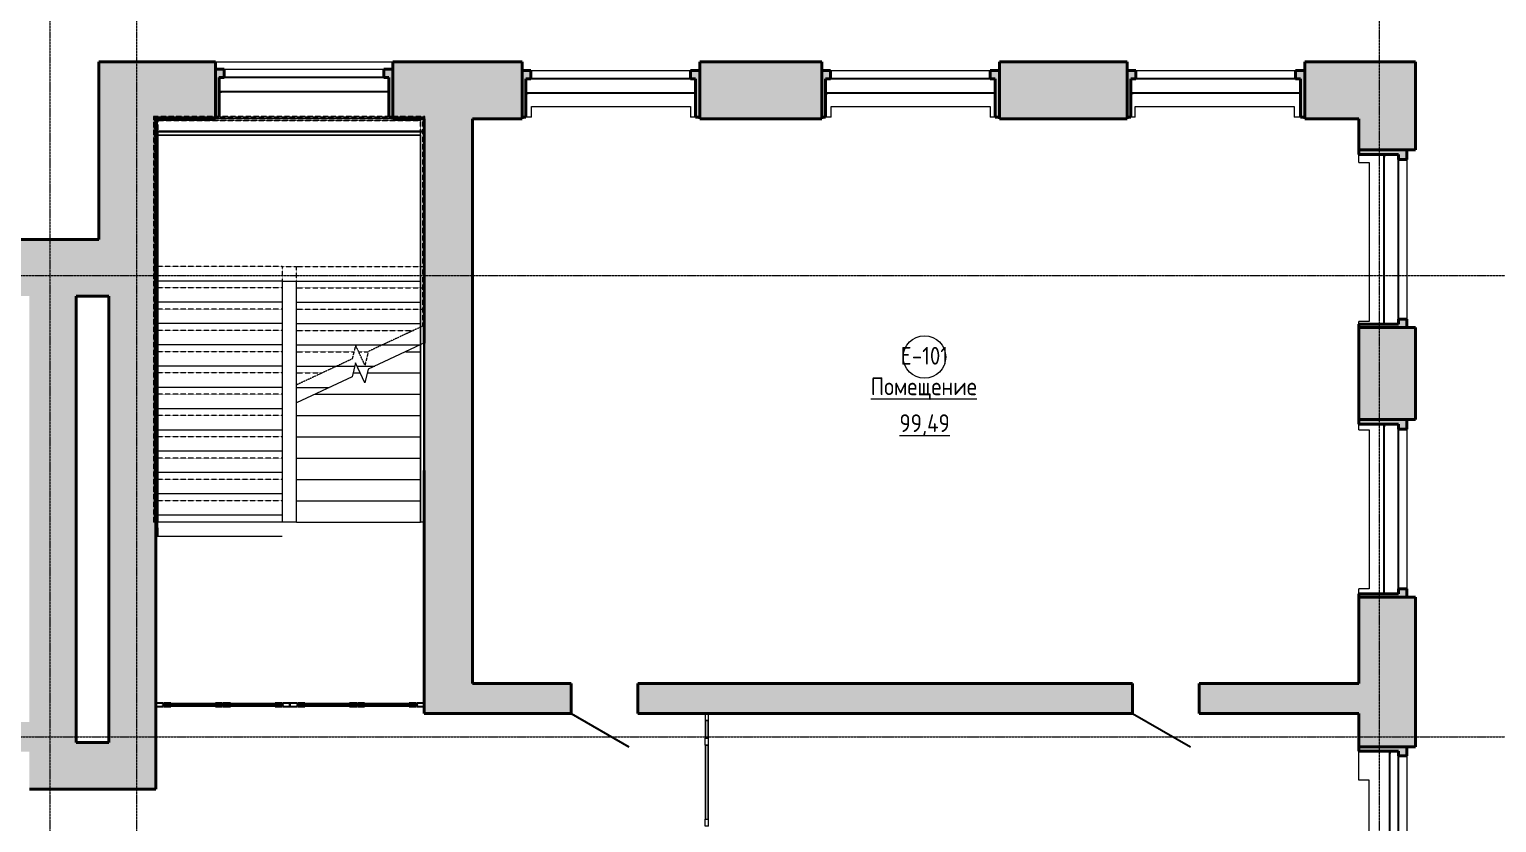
# Model space of a CAD drawing. Header units: millimetres. Extents: x -13853 to 411335, y -23261 to 161252.
# Drawn here: x 353969 to 374632, y 74395 to 85575 of the extents above; entities that cross this region are included whole.
import ezdxf

# ---------------------------------------------------------------- set-up
doc = ezdxf.new("R2010")
doc.units = ezdxf.units.MM
doc.linetypes.add('ADSK_Линия сетки', pattern=[21, 12, -3, 3, -3])
doc.linetypes.add('ADSK_Сверху', pattern=[4.5, 3, -1.5])
for name, color, linetype, lineweight in [('Двери', 7, 'Continuous', 18), ('Импосты витража', 7, 'Continuous', 18), ('Каркас_Импост', 7, 'Continuous', 30), ('Лестницы', 7, 'Continuous', 18), ('Марки помещений', 7, 'Continuous', 18), ('Ограждение', 7, 'Continuous', 18), ('Окна', 7, 'Continuous', 18), ('Оси', 7, 'Continuous', 9), ('Остекление', 7, 'Continuous', 30), ('Панели витража', 7, 'Continuous', 18), ('Панель', 7, 'Continuous', 30), ('Перекрытия', 7, 'Continuous', 18), ('Поручни', 7, 'Continuous', 18), ('Стены', 7, 'Continuous', 18), ('Стены разрез', 7, 'Continuous', 40)]:
    doc.layers.add(name, color=color, linetype=linetype, lineweight=lineweight)
doc.styles.add('GOST Common_1', font='GOST Common.ttf', dxfattribs={"width": 0.9, "height": 250})

# ---------------------------------------------------------------- blocks, each defined once
blk = doc.blocks.new('Ограждение - Ограждение-578127-001_Весь этаж')
at = {"layer": 'Ограждение', "linetype": 'ADSK_Сверху'}
for p, q in [((355719, 84345), (355719, 82532)), ((359538, 84345), (355719, 84345)), ((355729, 84335), (355729, 82532)), ((359528, 84335), (355729, 84335)), ((355734, 84330), (355734, 82532)), ((359523, 84330), (355734, 84330)), ((355749, 84315), (355749, 82532)), ((359508, 84315), (355749, 84315)), ((359508, 82232), (359508, 84315)), ((359523, 82232), (359523, 84330)), ((359528, 82232), (359528, 84335)), ((359538, 82232), (359538, 84345)), ((355774, 84290), (355774, 82532)), ((359483, 84290), (355774, 84290)), ((355779, 84285), (355779, 82532)), ((359478, 84285), (355779, 84285)), ((359478, 82232), (359478, 84285)), ((359483, 82232), (359483, 84290)), ((355719, 82532), (355719, 78632)), ((355729, 82532), (355729, 78632)), ((355734, 82532), (355734, 78632)), ((355749, 82532), (355749, 78632)), ((355774, 82532), (355774, 78632)), ((355779, 82532), (355779, 78632)), ((359478, 81379), (359478, 82232)), ((359483, 81381), (359483, 82232)), ((359508, 81393), (359508, 82232)), ((359523, 81400), (359523, 82232)), ((359528, 81402), (359528, 82232)), ((359538, 81402), (359538, 82232)), ((355749, 78632), (355719, 78632)), ((355779, 78632), (355729, 78632)), ((355774, 78632), (355734, 78632))]:
    blk.add_line(p, q, dxfattribs=at)
at = {"layer": 'Поручни'}
for p, q in [((359483, 81131), (359478, 81129)), ((359478, 78632), (359478, 81129)), ((359523, 81150), (359483, 81131)), ((359523, 81150), (359483, 81131)), ((359523, 81150), (359483, 81131)), ((359483, 78632), (359483, 81131)), ((359528, 81152), (359523, 81150)), ((359529, 81152), (359523, 81150)), ((359529, 81152), (359523, 81150)), ((359523, 78632), (359523, 81150)), ((359528, 81149), (359528, 81152)), ((359538, 81152), (359529, 81152)), ((359538, 81152), (359529, 81152)), ((359538, 79359), (359538, 81152)), ((359483, 78632), (359478, 78632)), ((359523, 78632), (359483, 78632)), ((359529, 78632), (359523, 78632))]:
    blk.add_line(p, q, dxfattribs=at)
blk = doc.blocks.new('Ограждение - Ограждение-578149-001_Весь этаж')
at = {"layer": 'Поручни'}
for p, q in [((359529, 84140), (355749, 84140)), ((359523, 84125), (355749, 84125)), ((359523, 82028), (359523, 84125)), ((355774, 84085), (355774, 82328)), ((359483, 84085), (355774, 84085)), ((355779, 84080), (355779, 82328)), ((359478, 84080), (355779, 84080)), ((359478, 82028), (359478, 84080)), ((359483, 82028), (359483, 84085)), ((355774, 82328), (355774, 78428)), ((355779, 82328), (355779, 78632)), ((359478, 81129), (359478, 82028)), ((359483, 81131), (359483, 82028)), ((359523, 81150), (359523, 82028)), ((355779, 78551), (355779, 78428)), ((355774, 78428), (355749, 78428)), ((355779, 78428), (355774, 78428))]:
    blk.add_line(p, q, dxfattribs=at)
blk = doc.blocks.new('ИРНИТУ_Дверь_Однопольная_ДеревяннаяВнутренняя_филенчатая - 900х2080 без верха-1341270-001_Весь этаж')
at = {"layer": 'Панель'}
blk.add_line((-470, -210), (344, -680), dxfattribs=at)
blk = doc.blocks.new('ИРНИТУ-Окно-ГОСТ23166-99_6_3_Створки - 2350 x 2350-796900-001_Весь этаж')
at = {"layer": 'Каркас_Импост'}
for p, q in [((-1233.1, -20), (1156.9, -20)), ((-1233.1, -220), (-1233.1, -20)), ((-1233.1, -20), (-1198.1, -20)), ((1156.9, -20), (1121.9, -20)), ((1156.9, -220), (1156.9, -20)), ((-1233.1, -220), (1156.9, -220)), ((-1233.1, -220), (-1198.1, -220)), ((1156.9, -220), (1121.9, -220))]:
    blk.add_line(p, q, dxfattribs=at)
blk = doc.blocks.new('ИРНИТУ-Окно-ГОСТ23166-99_6_3_Створки - 2350 x 2350-686480-001_Весь этаж')
at = {"layer": 'Каркас_Импост'}
for p, q in [((-1233.1, -10), (1156.9, -10)), ((-1233.1, -210), (-1233.1, -10)), ((-1233.1, -10), (-1198.1, -10)), ((1156.9, -10), (1121.9, -10)), ((1156.9, -210), (1156.9, -10)), ((-1233.1, -210), (1156.9, -210)), ((-1233.1, -210), (-1198.1, -210)), ((1156.9, -210), (1121.9, -210))]:
    blk.add_line(p, q, dxfattribs=at)
blk = doc.blocks.new('ИРНИТУ-Окно-ГОСТ23166-99_4_2_Створки - 1520 x 2350-766259-001_Весь этаж')
at = {"layer": 'Каркас_Импост'}
for p, q in [((-808.1, -100), (731.9, -100)), ((-808.1, -220), (-808.1, -100)), ((-808.1, -100), (-773.1, -100)), ((731.9, -100), (696.9, -100)), ((731.9, -220), (731.9, -100)), ((-808.1, -220), (731.9, -220)), ((-808.1, -220), (-793.1, -220)), ((731.9, -220), (696.9, -220))]:
    blk.add_line(p, q, dxfattribs=at)
blk = doc.blocks.new('Противодымная перегородка Тип3 - Противодымная перегородка Тип3-1281679-001_Весь этаж')
at = {"layer": 'Каркас_Импост'}
for p, q in [((-845, 25), (-945, 25)), ((-945, 25), (-945, -25)), ((-845, 10), (-845, 25)), ((-735, 25), (-835, 25)), ((-835, 25), (-835, 10)), ((-735, 10), (-735, 25)), ((-5, 25), (-105, 25)), ((-105, 25), (-105, 10)), ((-5, 10), (-5, 25)), ((105, 25), (5, 25)), ((5, 25), (5, 10)), ((105, 10), (105, 25)), ((835, 25), (735, 25)), ((735, 25), (735, 10)), ((835, 10), (835, 25)), ((945, 25), (845, 25)), ((845, 25), (845, 10)), ((945, -25), (945, 25)), ((-945, -25), (-845, -25)), ((-845, -25), (-845, -10)), ((-835, -10), (-835, -25)), ((-835, -25), (-735, -25)), ((-735, -25), (-735, -10)), ((-105, -10), (-105, -25)), ((-105, -25), (-5, -25)), ((-5, -25), (-5, -10)), ((5, -10), (5, -25)), ((5, -25), (105, -25)), ((105, -25), (105, -10)), ((735, -10), (735, -25)), ((735, -25), (835, -25)), ((835, -25), (835, -10)), ((845, -10), (845, -25)), ((845, -25), (945, -25))]:
    blk.add_line(p, q, dxfattribs=at)
at = {"layer": 'Каркас_Импост', "lineweight": 18}
for p, q in [((-735, 25), (-105, 25)), ((105, 25), (735, 25)), ((-105, -25), (-735, -25)), ((735, -25), (105, -25))]:
    blk.add_line(p, q, dxfattribs=at)
at = {"layer": 'Остекление', "lineweight": 18}
for p, q in [((-845, 10), (845, 10)), ((-845, -10), (-845, 10)), ((845, -10), (845, 10)), ((845, -10), (-845, -10))]:
    blk.add_line(p, q, dxfattribs=at)
blk = doc.blocks.new('Системная панель - ADSK_Cтеклопакет_25-1283127-001_Весь этаж')
at = {"layer": 'Панели витража'}
for p, q in [((-125, 12.5), (125, 12.5)), ((-125, -12.5), (-125, 12.5)), ((125, -12.5), (125, 12.5)), ((125, -12.5), (-125, -12.5))]:
    blk.add_line(p, q, dxfattribs=at)
blk = doc.blocks.new('Системная панель - ADSK_Глухая_25 Пластик-1283128-001_Весь этаж')
at = {"layer": 'Панели витража'}
for p, q in [((-520, 12.5), (520, 12.5)), ((-520, -12.5), (-520, 12.5)), ((520, -12.5), (520, 12.5)), ((520, -12.5), (-520, -12.5))]:
    blk.add_line(p, q, dxfattribs=at)
blk = doc.blocks.new('Прямоугольный импост - 100х50-1283107-001_Весь этаж')
at = {"layer": 'Импосты витража'}
for p, q in [((363484, 75835), (363484, 75585)), ((363534, 75585), (363534, 75835))]:
    blk.add_line(p, q, dxfattribs=at)
blk = doc.blocks.new('Прямоугольный импост - 100х50-1283110-001_Весь этаж')
at = {"layer": 'Импосты витража'}
for p, q in [((363484, 75485), (363484, 74445)), ((363534, 74445), (363534, 75485))]:
    blk.add_line(p, q, dxfattribs=at)
blk = doc.blocks.new('Прямоугольный импост - 100х50-1283141-001_Весь этаж')
at = {"layer": 'Импосты витража'}
for p, q in [((0, 25), (-100, 25)), ((-100, -25), (-100, 25)), ((0, -25), (0, 25)), ((-100, -25), (0, -25))]:
    blk.add_line(p, q, dxfattribs=at)
blk = doc.blocks.new('Прямоугольный импост - 100х50-1283120-001_Весь этаж')
at = {"layer": 'Импосты витража'}
for p, q in [((50, 25), (-50, 25)), ((-50, 25), (-50, -25)), ((50, -25), (50, 25)), ((50, -25), (-50, -25))]:
    blk.add_line(p, q, dxfattribs=at)
blk = doc.blocks.new('ADSK_Марка_Помещение - Номер Имя Площадь Площадь проемов-115235-001_Весь этаж')
at = {"layer": 'Марки помещений'}
blk.add_circle((0, 0), 3, dxfattribs=at)

msp = doc.modelspace()

# ---------------------------------------------------------------- hatches: boundary and pattern name
at = {"layer": 'Стены'}
h = msp.add_hatch(color=256, dxfattribs=at)
h.paths.add_polyline_path([(359529, 84315), (360909, 84315), (360909, 85115), (359089, 85115), (359089, 84315), (359091, 84315)], flags=0)
h.paths.add_polyline_path([(354949, 84315), (356589, 84315), (356589, 85115), (354949, 85115)], flags=0)
h.paths.add_polyline_path([(369429, 84315), (369429, 85115), (367629, 85115), (367629, 84315)], flags=0)
h.paths.add_polyline_path([(365129, 84315), (365129, 85115), (363409, 85115), (363409, 84315)], flags=0)
h.paths.add_polyline_path([(371929, 84315), (372689, 84315), (372689, 85115), (371929, 85115)], flags=0)
h = msp.add_hatch(color=256, dxfattribs=at)
h.paths.add_polyline_path([(356640, 84335), (356640, 84895), (356710, 84895), (356710, 85015), (356589, 85015), (356589, 84335)], flags=0)
h.paths.add_polyline_path([(359030, 84335), (359089, 84335), (359089, 85015), (358960, 85015), (358960, 84895), (359030, 84895)], flags=0)
h = msp.add_hatch(color=256, dxfattribs=at)
h.paths.add_polyline_path([(360909, 84335), (360960, 84335), (360960, 84875), (361030, 84875), (361030, 84995), (360909, 84995)], flags=0)
h.paths.add_polyline_path([(363409, 84335), (363409, 84995), (363280, 84995), (363280, 84875), (363350, 84875), (363350, 84335)], flags=0)
h = msp.add_hatch(color=256, dxfattribs=at)
h.paths.add_polyline_path([(365180, 84335), (365180, 84875), (365250, 84875), (365250, 84995), (365129, 84995), (365129, 84335)], flags=0)
h.paths.add_polyline_path([(367629, 84335), (367629, 84995), (367500, 84995), (367500, 84875), (367570, 84875), (367570, 84335)], flags=0)
h = msp.add_hatch(color=256, dxfattribs=at)
h.paths.add_polyline_path([(369480, 84335), (369480, 84875), (369550, 84875), (369550, 84995), (369429, 84995), (369429, 84335)], flags=0)
h.paths.add_polyline_path([(371870, 84335), (371929, 84335), (371929, 84995), (371800, 84995), (371800, 84875), (371870, 84875)], flags=0)
h = msp.add_hatch(color=256, dxfattribs=at)
h.paths.add_polyline_path([(372689, 62895), (373489, 62895), (373489, 64309), (372689, 64309)], flags=0)
h.paths.add_polyline_path([(372689, 66809), (373489, 66809), (373489, 68275), (372689, 68275)], flags=0)
h.paths.add_polyline_path([(373489, 70775), (373489, 72265), (372689, 72265), (372689, 70775)], flags=0)
h.paths.add_polyline_path([(373489, 75465), (373489, 77575), (372689, 77575), (372689, 75465)], flags=0)
h.paths.add_polyline_path([(372689, 80075), (373489, 80075), (373489, 81375), (372689, 81375)], flags=0)
h.paths.add_polyline_path([(373489, 83875), (373489, 85115), (372689, 85115), (372689, 83875)], flags=0)
for points in [[(354949, 81815), (355749, 81815), (355749, 84315), (354949, 84315), (354949, 82304)], [(360209, 75935), (360209, 84315), (359529, 84315), (359529, 81149), (359538, 81152), (359538, 79359), (359529, 79359), (359529, 75935)], [(353969, 75526), (354629, 75526), (354629, 81815), (353969, 81815), (353969, 75815)], [(355749, 75526), (355749, 81815), (355089, 81815), (355089, 75526)], [(353969, 74866), (355749, 74866), (355749, 75526), (353969, 75526), (353969, 75395)]]:
    msp.add_hatch(color=256, dxfattribs=at).paths.add_polyline_path(points, flags=0)
h = msp.add_hatch(color=256, dxfattribs=at)
h.paths.add_polyline_path([(372689, 81375), (373369, 81375), (373369, 81490), (373249, 81490), (373249, 81420), (372689, 81420)], flags=0)
h.paths.add_polyline_path([(373249, 83740), (373369, 83740), (373369, 83875), (372689, 83875), (372689, 83810), (373249, 83810)], flags=0)
h = msp.add_hatch(color=256, dxfattribs=at)
h.paths.add_polyline_path([(273869, 81815), (275348, 81815), (275348, 82495), (275418, 82495), (275418, 82615), (272729, 82615), (272729, 81815), (273369, 81815)], flags=0)
h.paths.add_polyline_path([(284993, 81815), (286233, 81815), (286233, 82495), (286303, 82495), (286303, 82615), (284528, 82615), (284528, 82495), (284598, 82495), (284598, 81815), (284833, 81815)], flags=0)
h.paths.add_polyline_path([(282291, 81815), (282638, 81815), (282638, 82495), (282708, 82495), (282708, 82615), (280533, 82615), (280533, 82495), (280603, 82495), (280603, 81815), (282131, 81815)], flags=0)
h.paths.add_polyline_path([(289738, 81815), (289738, 82495), (289808, 82495), (289808, 82615), (288123, 82615), (288123, 82495), (288193, 82495), (288193, 81815), (289469, 81815)], flags=0)
h.paths.add_polyline_path([(278643, 81815), (278643, 82495), (278713, 82495), (278713, 82615), (277238, 82615), (277238, 82495), (277308, 82495), (277308, 81815)], flags=0)
h.paths.add_polyline_path([(292649, 81815), (293343, 81815), (293343, 82495), (293413, 82495), (293413, 82615), (291628, 82615), (291628, 82495), (291698, 82495), (291698, 81815), (291969, 81815)], flags=0)
h.paths.add_polyline_path([(295303, 81815), (297048, 81815), (297048, 82495), (297118, 82495), (297118, 82615), (295233, 82615), (295233, 82495), (295303, 82495)], flags=0)
h.paths.add_polyline_path([(306117, 81815), (307462, 81815), (307462, 82495), (307532, 82495), (307532, 82615), (306047, 82615), (306047, 82495), (306117, 82495)], flags=0)
h.paths.add_polyline_path([(299008, 81815), (300553, 81815), (300553, 82495), (300623, 82495), (300623, 82615), (298938, 82615), (298938, 82495), (299008, 82495)], flags=0)
h.paths.add_polyline_path([(312322, 81815), (312322, 82495), (312392, 82495), (312392, 82615), (309352, 82615), (309352, 82495), (309422, 82495), (309422, 81815), (310649, 81815)], flags=0)
h.paths.add_polyline_path([(303049, 81815), (304157, 81815), (304157, 82495), (304227, 82495), (304227, 82615), (302443, 82615), (302443, 82495), (302513, 82495), (302513, 81815)], flags=0)
h.paths.add_polyline_path([(316202, 81815), (319067, 81815), (319067, 82495), (319137, 82495), (319137, 82615), (316132, 82615), (316132, 82495), (316202, 82495)], flags=0)
h.paths.add_polyline_path([(322672, 81815), (322672, 82495), (322742, 82495), (322742, 82615), (320957, 82615), (320957, 82495), (321027, 82495), (321027, 81815), (322009, 81815)], flags=0)
h.paths.add_polyline_path([(326377, 81815), (326377, 82495), (326447, 82495), (326447, 82615), (324562, 82615), (324562, 82495), (324632, 82495), (324632, 81815)], flags=0)
h.paths.add_polyline_path([(329581, 81815), (329581, 82495), (329651, 82495), (329651, 82615), (328267, 82615), (328267, 82495), (328337, 82495), (328337, 81815)], flags=0)
h.paths.add_polyline_path([(331541, 81815), (333486, 81815), (333486, 82495), (333556, 82495), (333556, 82615), (331471, 82615), (331471, 82495), (331541, 82495)], flags=0)
h.paths.add_polyline_path([(335446, 81815), (337091, 81815), (337091, 82495), (337161, 82495), (337161, 82615), (335376, 82615), (335376, 82495), (335446, 82495)], flags=0)
h.paths.add_polyline_path([(339051, 81815), (340596, 81815), (340596, 82495), (340666, 82495), (340666, 82615), (338981, 82615), (338981, 82495), (339051, 82495)], flags=0)
h.paths.add_polyline_path([(347705, 81815), (347705, 82495), (347775, 82495), (347775, 82615), (345991, 82615), (345991, 82495), (346061, 82495), (346061, 81815), (346949, 81815)], flags=0)
h.paths.add_polyline_path([(351210, 81815), (351210, 82495), (351280, 82495), (351280, 82615), (349595, 82615), (349595, 82495), (349665, 82495), (349665, 81815)], flags=0)
h.paths.add_polyline_path([(354949, 81815), (354949, 82615), (353100, 82615), (353100, 82495), (353170, 82495), (353170, 81815), (354629, 81815)], flags=0)
h.paths.add_polyline_path([(342556, 81815), (344101, 81815), (344101, 82495), (344171, 82495), (344171, 82615), (342486, 82615), (342486, 82495), (342556, 82495)], flags=0)
h = msp.add_hatch(color=256, dxfattribs=at)
h.paths.add_polyline_path([(372689, 77575), (373369, 77575), (373369, 77690), (373249, 77690), (373249, 77620), (372689, 77620)], flags=0)
h.paths.add_polyline_path([(373249, 79940), (373369, 79940), (373369, 80075), (372689, 80075), (372689, 80010), (373249, 80010)], flags=0)
h = msp.add_hatch(color=256, dxfattribs=at)
h.paths.add_polyline_path([(360209, 75935), (361599, 75935), (361599, 76355), (360209, 76355), (360209, 76087)], flags=0)
h.paths.add_polyline_path([(372689, 75935), (372689, 76355), (370445, 76355), (370445, 75935)], flags=0)
h.paths.add_polyline_path([(369505, 75935), (369505, 76355), (362539, 76355), (362539, 75935), (365420, 75935)], flags=0)
h = msp.add_hatch(color=256, dxfattribs=at)
h.paths.add_polyline_path([(336679, 75395), (337894, 75395), (337894, 75815), (336679, 75815)], flags=0)
h.paths.add_polyline_path([(338884, 75395), (351329, 75395), (351329, 75815), (338884, 75815)], flags=0)
h.paths.add_polyline_path([(352669, 75395), (353969, 75395), (353969, 75815), (352669, 75815)], flags=0)
h = msp.add_hatch(color=256, dxfattribs=at)
h.paths.add_polyline_path([(372689, 72265), (373369, 72265), (373369, 72395), (373249, 72395), (373249, 72325), (372689, 72325)], flags=0)
h.paths.add_polyline_path([(373249, 75335), (373369, 75335), (373369, 75465), (372689, 75465), (372689, 75405), (373249, 75405)], flags=0)

# ---------------------------------------------------------------- linework, layer by layer
at = {"layer": 'Лестницы', "linetype": 'ADSK_Сверху'}
for p, q in [((355729, 84335), (355729, 82232)), ((359529, 84335), (355729, 84335)), ((359529, 82232), (359529, 84335)), ((357529, 82232), (355729, 82232)), ((355729, 82232), (355729, 78632)), ((357529, 82232), (355729, 82232)), ((357529, 82232), (357729, 82232)), ((357529, 82232), (357529, 78632)), ((357729, 82232), (359529, 82232)), ((357729, 80563), (357729, 82232)), ((357729, 82232), (359529, 82232)), ((359529, 81402), (359529, 82232)), ((357529, 81932), (355729, 81932)), ((357529, 81932), (355729, 81932)), ((357529, 82028), (355779, 82028)), ((357729, 82028), (359478, 82028)), ((357729, 81932), (359529, 81932)), ((357729, 81932), (359529, 81932)), ((357529, 81632), (355729, 81632)), ((357529, 81632), (355729, 81632)), ((357529, 81728), (355779, 81728)), ((357729, 81728), (359478, 81728)), ((357729, 81632), (359529, 81632)), ((357729, 81632), (359529, 81632)), ((357529, 81428), (355779, 81428)), ((357729, 81428), (359478, 81428)), ((357529, 81332), (355729, 81332)), ((357529, 81332), (355729, 81332)), ((357729, 81332), (359379, 81332)), ((357729, 81332), (359379, 81332)), ((359529, 81402), (358742, 81035)), ((357529, 81032), (355729, 81032)), ((357529, 81032), (355729, 81032)), ((357529, 81128), (355779, 81128)), ((357729, 81128), (359477, 81128)), ((357729, 81032), (358540, 81032)), ((357729, 81032), (358540, 81032)), ((358563, 81124), (358515, 80930)), ((358695, 80841), (358563, 81124)), ((358605, 81032), (358741, 81032)), ((358605, 81032), (358741, 81032)), ((358742, 81035), (358695, 80841)), ((359272, 81032), (359478, 81032)), ((357529, 80828), (355779, 80828)), ((358515, 80930), (357729, 80563)), ((357729, 80828), (358551, 80828)), ((358584, 80828), (358833, 80828)), ((357529, 80732), (355729, 80732)), ((357529, 80732), (355729, 80732)), ((357729, 80732), (358092, 80732)), ((357729, 80732), (358092, 80732)), ((358528, 80732), (358629, 80732)), ((358729, 80732), (359478, 80732)), ((357529, 80432), (355729, 80432)), ((357529, 80432), (355729, 80432)), ((357529, 80528), (355779, 80528)), ((357729, 80528), (358190, 80528)), ((357985, 80432), (359478, 80432)), ((357529, 80228), (355779, 80228)), ((357529, 80132), (355729, 80132)), ((357529, 80132), (355729, 80132)), ((357729, 80132), (359478, 80132)), ((357529, 79832), (355729, 79832)), ((357529, 79832), (355729, 79832)), ((357529, 79928), (355779, 79928)), ((357729, 79832), (359478, 79832)), ((357529, 79628), (355779, 79628)), ((357529, 79532), (355729, 79532)), ((357529, 79532), (355729, 79532)), ((357729, 79532), (359478, 79532)), ((357529, 79232), (355729, 79232)), ((357529, 79232), (355729, 79232)), ((357529, 79328), (355779, 79328)), ((357729, 79232), (359478, 79232)), ((357529, 79028), (355779, 79028)), ((357529, 78932), (355729, 78932)), ((357529, 78932), (355729, 78932)), ((357729, 78932), (359478, 78932)), ((357529, 78632), (355729, 78632)), ((357529, 78728), (355779, 78728)), ((357729, 78632), (359478, 78632))]:
    msp.add_line(p, q, dxfattribs=at)
at = {"layer": 'Лестницы'}
for p, q in [((357529, 82028), (355779, 82028)), ((357529, 82028), (357729, 82028)), ((357529, 82028), (357529, 81728)), ((357729, 82028), (359478, 82028)), ((357729, 81728), (357729, 82028)), ((357529, 81728), (355779, 81728)), ((357529, 81728), (357529, 81428)), ((357729, 81428), (357729, 81728)), ((357729, 81728), (359478, 81728)), ((357529, 81428), (355779, 81428)), ((357529, 81428), (357529, 81128)), ((357729, 81128), (357729, 81428)), ((357729, 81428), (359478, 81428)), ((357529, 81128), (355779, 81128)), ((357529, 81128), (357529, 80828)), ((357729, 80828), (357729, 81128)), ((357729, 81128), (359477, 81128)), ((359483, 81131), (358742, 80785)), ((359272, 81032), (359478, 81032)), ((359529, 81152), (359523, 81150)), ((359529, 81149), (359529, 81152)), ((357529, 80828), (355779, 80828)), ((357529, 80828), (357529, 80528)), ((357729, 80528), (357729, 80828)), ((357729, 80828), (358551, 80828)), ((358563, 80874), (358515, 80680)), ((358695, 80591), (358563, 80874)), ((358584, 80828), (358833, 80828)), ((358515, 80680), (357729, 80313)), ((358528, 80732), (358629, 80732)), ((358742, 80785), (358695, 80591)), ((358729, 80732), (359478, 80732)), ((357529, 80528), (355779, 80528)), ((357529, 80528), (357529, 80228)), ((357729, 80313), (357729, 80528)), ((357729, 80528), (358190, 80528)), ((357985, 80432), (359478, 80432)), ((357529, 80228), (355779, 80228)), ((357529, 80228), (357529, 79928)), ((357729, 80132), (357729, 80313)), ((357729, 79832), (357729, 80132)), ((357729, 80132), (359478, 80132)), ((357529, 79928), (355779, 79928)), ((357529, 79928), (357529, 79628)), ((357729, 79532), (357729, 79832)), ((357729, 79832), (359478, 79832)), ((357529, 79628), (355779, 79628)), ((357529, 79628), (357529, 79328)), ((357729, 79232), (357729, 79532)), ((357729, 79532), (359478, 79532)), ((357529, 79328), (355779, 79328)), ((357529, 79328), (357529, 79028)), ((357729, 78932), (357729, 79232)), ((357729, 79232), (359478, 79232)), ((357529, 79028), (355779, 79028)), ((357529, 79028), (357529, 78728)), ((357729, 78632), (357729, 78932)), ((357729, 78932), (359478, 78932)), ((357529, 78728), (355779, 78728)), ((357529, 78728), (357529, 78632)), ((357729, 78632), (359478, 78632)), ((357529, 78428), (355779, 78428))]:
    msp.add_line(p, q, dxfattribs=at)
at = {"layer": 'Оси', "linetype": 'ADSK_Линия сетки'}
for p, q in [((354259, 153732), (354259, -22443)), ((355479, 153732), (355479, -22443)), ((372979, 147691), (372979, -22443)), ((-13035, 82105), (410517, 82105)), ((-13035, 75605), (410517, 75605))]:
    msp.add_line(p, q, dxfattribs=at)
at = {"layer": 'Перекрытия'}
msp.add_line((357729, 78632), (355774, 78632), dxfattribs=at)
at = {"layer": 'Стены'}
for p, q in [((356589, 85115), (359089, 85115)), ((356710, 85015), (358960, 85015)), ((361030, 84995), (363280, 84995)), ((365250, 84995), (367500, 84995)), ((369550, 84995), (371800, 84995)), ((359089, 84315), (356589, 84315)), ((359030, 84335), (356640, 84335)), ((361039, 84335), (360960, 84335)), ((361039, 84485), (363279, 84485)), ((361039, 84335), (361039, 84485)), ((363279, 84485), (363279, 84335)), ((363350, 84335), (363279, 84335)), ((365260, 84335), (365180, 84335)), ((365260, 84485), (367500, 84485)), ((365260, 84335), (365260, 84485)), ((367500, 84485), (367500, 84335)), ((367570, 84335), (367500, 84335)), ((369540, 84335), (369480, 84335)), ((369540, 84485), (371780, 84485)), ((369540, 84335), (369540, 84485)), ((371780, 84485), (371780, 84335)), ((371870, 84335), (371780, 84335)), ((372689, 83699), (372689, 83810)), ((372689, 83699), (372839, 83699)), ((372839, 83699), (372839, 81459)), ((373369, 83740), (373369, 81490)), ((372689, 81420), (372689, 81459)), ((372839, 81459), (372689, 81459)), ((372689, 79930), (372689, 80010)), ((372689, 79930), (372839, 79930)), ((372839, 79930), (372839, 77690)), ((373369, 79940), (373369, 77690)), ((372689, 77620), (372689, 77690)), ((372839, 77690), (372689, 77690)), ((372689, 74995), (372689, 75405)), ((373369, 75335), (373369, 72395)), ((372839, 74995), (372689, 74995)), ((372839, 72755), (372839, 74995))]:
    msp.add_line(p, q, dxfattribs=at)
at = {"layer": 'Стены разрез'}
for p, q in [((356589, 85115), (354949, 85115)), ((354949, 82615), (354949, 85115)), ((356589, 85115), (356589, 84315)), ((356589, 85015), (356710, 85015)), ((356710, 85015), (356710, 84895)), ((359089, 85015), (358960, 85015)), ((358960, 85015), (358960, 84895)), ((359089, 85115), (360909, 85115)), ((359089, 85115), (359089, 84315)), ((360909, 85115), (360909, 84315)), ((360909, 84995), (361030, 84995)), ((361030, 84995), (361030, 84875)), ((363409, 84995), (363280, 84995)), ((363280, 84995), (363280, 84875)), ((365129, 85115), (363409, 85115)), ((363409, 85115), (363409, 84315)), ((365129, 85115), (365129, 84315)), ((365129, 84995), (365250, 84995)), ((365250, 84995), (365250, 84875)), ((367629, 84995), (367500, 84995)), ((367500, 84995), (367500, 84875)), ((369429, 85115), (367629, 85115)), ((367629, 85115), (367629, 84315)), ((369429, 85115), (369429, 84315)), ((369429, 84995), (369550, 84995)), ((369550, 84995), (369550, 84875)), ((371929, 84995), (371800, 84995)), ((371800, 84995), (371800, 84875)), ((373489, 85115), (371929, 85115)), ((371929, 85115), (371929, 84315)), ((373489, 83875), (373489, 85115)), ((356640, 84895), (356710, 84895)), ((356640, 84335), (356640, 84895)), ((359030, 84895), (358960, 84895)), ((359030, 84335), (359030, 84895)), ((360960, 84875), (361030, 84875)), ((360960, 84335), (360960, 84875)), ((363280, 84875), (363350, 84875)), ((363350, 84335), (363350, 84875)), ((365180, 84875), (365250, 84875)), ((365180, 84335), (365180, 84875)), ((367500, 84875), (367570, 84875)), ((367570, 84335), (367570, 84875)), ((369480, 84875), (369550, 84875)), ((369480, 84335), (369480, 84875)), ((371870, 84875), (371800, 84875)), ((371870, 84335), (371870, 84875)), ((356589, 84315), (355749, 84315)), ((355749, 84315), (355749, 74866)), ((356589, 84335), (356640, 84335)), ((359089, 84335), (359030, 84335)), ((359089, 84315), (359529, 84315)), ((359529, 81152), (359529, 84315)), ((360209, 84315), (360909, 84315)), ((360209, 84315), (360209, 76355)), ((360909, 84335), (360960, 84335)), ((363409, 84335), (363350, 84335)), ((363409, 84315), (365129, 84315)), ((365129, 84335), (365180, 84335)), ((367629, 84335), (367570, 84335)), ((367629, 84315), (369429, 84315)), ((369429, 84335), (369480, 84335)), ((371929, 84335), (371870, 84335)), ((371929, 84315), (372689, 84315)), ((372689, 83810), (372689, 84315)), ((372689, 83875), (373489, 83875)), ((372689, 83810), (373249, 83810)), ((373249, 83810), (373249, 83740)), ((373369, 83740), (373249, 83740)), ((373369, 83875), (373369, 83740)), ((354949, 82615), (353100, 82615)), ((354629, 81815), (355089, 81815)), ((354629, 75526), (354629, 81815)), ((355089, 81815), (355089, 75526)), ((372689, 81420), (372689, 80010)), ((372689, 81420), (373249, 81420)), ((373249, 81490), (373249, 81420)), ((373369, 81490), (373249, 81490)), ((373369, 81375), (373369, 81490)), ((372689, 81375), (373489, 81375)), ((373489, 80075), (373489, 81375)), ((372689, 80075), (373489, 80075)), ((372689, 80010), (373249, 80010)), ((373249, 80010), (373249, 79940)), ((373369, 80075), (373369, 79940)), ((373369, 79940), (373249, 79940)), ((359529, 75935), (359529, 79359)), ((372689, 77620), (372689, 76355)), ((372689, 77620), (373249, 77620)), ((372689, 77575), (373489, 77575)), ((373249, 77690), (373249, 77620)), ((373369, 77690), (373249, 77690)), ((373369, 77575), (373369, 77690)), ((373489, 75465), (373489, 77575)), ((361599, 76355), (360209, 76355)), ((361599, 75935), (361599, 76355)), ((369505, 76355), (362539, 76355)), ((362539, 75935), (362539, 76355)), ((369505, 75935), (369505, 76355)), ((372689, 76355), (370445, 76355)), ((370445, 75935), (370445, 76355)), ((359529, 75935), (361599, 75935)), ((369505, 75935), (362539, 75935)), ((370445, 75935), (372689, 75935)), ((372689, 75935), (372689, 75405)), ((355089, 75526), (354629, 75526)), ((372689, 75465), (373489, 75465)), ((373369, 75465), (373369, 75335)), ((372689, 75405), (373249, 75405)), ((373249, 75405), (373249, 75335)), ((373369, 75335), (373249, 75335)), ((353969, 74866), (355749, 74866))]:
    msp.add_line(p, q, dxfattribs=at)

# ---------------------------------------------------------------- block references
at = {"layer": 'Двери', "rotation": 180}
for p in [(356694, 76055), (358584, 76055)]:
    msp.add_blockref('Противодымная перегородка Тип3 - Противодымная перегородка Тип3-1281679-001_Весь этаж', p, dxfattribs=at)
at = {"layer": 'Двери'}
for p in [(362069, 76145), (369975, 76145)]:
    msp.add_blockref('ИРНИТУ_Дверь_Однопольная_ДеревяннаяВнутренняя_филенчатая - 900х2080 без верха-1341270-001_Весь этаж', p, dxfattribs=at)
at = {"layer": 'Импосты витража', "rotation": 90.00000000000007}
msp.add_blockref('Прямоугольный импост - 100х50-1283141-001_Весь этаж', (363509, 75935), dxfattribs=at)
at = {"layer": 'Импосты витража'}
for name in ['Прямоугольный импост - 100х50-1283107-001_Весь этаж', 'Прямоугольный импост - 100х50-1283110-001_Весь этаж']:
    msp.add_blockref(name, (0, 0), dxfattribs=at)
at = {"layer": 'Импосты витража', "extrusion": (0, 0, -1), "rotation": 269.9999999999999}
for p in [(-363509, 75535), (-363509, 74395)]:
    msp.add_blockref('Прямоугольный импост - 100х50-1283120-001_Весь этаж', p, dxfattribs=at)
at = {"layer": 'Марки помещений', "xscale": 99.99999999999993, "yscale": 99.99999999999993, "zscale": 99.99999999999993}
msp.add_blockref('ADSK_Марка_Помещение - Номер Имя Площадь Площадь проемов-115235-001_Весь этаж', (366574, 80957), dxfattribs=at)
at = {"layer": 'Ограждение'}
for name in ['Ограждение - Ограждение-578127-001_Весь этаж', 'Ограждение - Ограждение-578149-001_Весь этаж']:
    msp.add_blockref(name, (0, 0), dxfattribs=at)
at = {"layer": 'Окна'}
for name, p, rotation in [('ИРНИТУ-Окно-ГОСТ23166-99_6_3_Створки - 2350 x 2350-796900-001_Весь этаж', (357796, 84675), 180), ('ИРНИТУ-Окно-ГОСТ23166-99_6_3_Створки - 2350 x 2350-686480-001_Весь этаж', (362116, 84665), 180), ('ИРНИТУ-Окно-ГОСТ23166-99_6_3_Створки - 2350 x 2350-686480-001_Весь этаж', (366336, 84665), 180), ('ИРНИТУ-Окно-ГОСТ23166-99_6_3_Створки - 2350 x 2350-686480-001_Весь этаж', (370636, 84665), 180), ('ИРНИТУ-Окно-ГОСТ23166-99_6_3_Створки - 2350 x 2350-796900-001_Весь этаж', (373029, 82653), 90), ('ИРНИТУ-Окно-ГОСТ23166-99_6_3_Створки - 2350 x 2350-796900-001_Весь этаж', (373029, 78853), 90), ('ИРНИТУ-Окно-ГОСТ23166-99_4_2_Створки - 1520 x 2350-766259-001_Весь этаж', (373029, 74673), 90)]:
    msp.add_blockref(name, p, dxfattribs=dict(at, rotation=rotation))
at = {"layer": 'Панели витража', "rotation": 270.0000000000001}
for name, p in [('Системная панель - ADSK_Cтеклопакет_25-1283127-001_Весь этаж', (363509, 75710)), ('Системная панель - ADSK_Глухая_25 Пластик-1283128-001_Весь этаж', (363509, 74965))]:
    msp.add_blockref(name, p, dxfattribs=at)

# ---------------------------------------------------------------- texts
at = {"layer": 'Марки помещений', "lineweight": 9, "char_height": 250, "attachment_point": 1, "style": 'GOST Common_1'}
for s, insert, width in [('\\fGOST Common|b0|i0|c204|p34|;\\W.9;Е', (366237, 81100), 194.81), ('-101', (366397, 81100), 663.8), ('\\LПомещение', (365817, 80669), 1875.95), ('\\L99,49', (366222, 80150), 894.68)]:
    msp.add_mtext(s, dxfattribs=dict(at, insert=insert, width=width))

doc.saveas('drawing.dxf')
